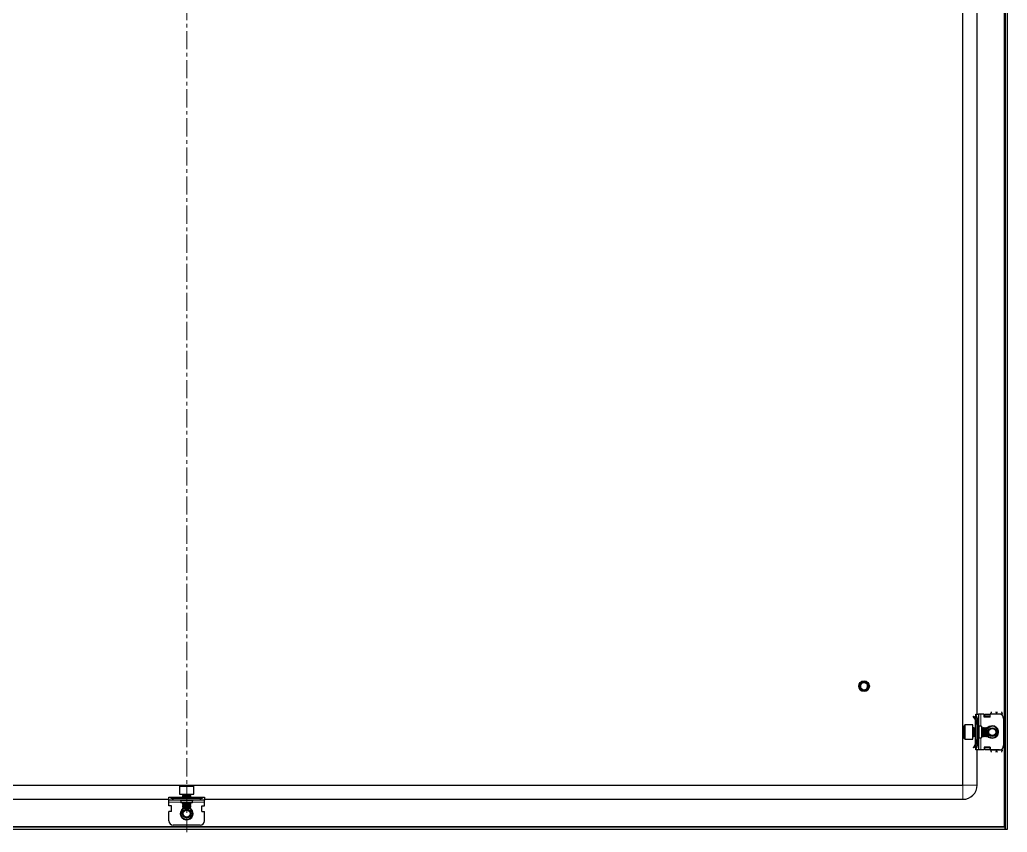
# Model space of a CAD drawing. Header units: millimetres. Extents: x -672 to 2148, y -979 to 1408.
# Drawn here: x 1458 to 2148, y -863 to -295 of the extents above; entities that cross this region are included whole.
import ezdxf

# ---------------------------------------------------------------- set-up
doc = ezdxf.new("R2010")
doc.units = ezdxf.units.MM
doc.linetypes.add('CENTERX2', pattern=[20.32, 12.7, -2.54, 2.54, -2.54])
doc.layers.add('FORMAT', color=7, linetype='Continuous')

msp = doc.modelspace()

# ---------------------------------------------------------------- linework, layer by layer
at = {"color": 8, "linetype": 'Continuous', "lineweight": 18}
for p, q in [((2145.72, 1298.29), (2145.72, -858.51)), ((2125.82, -782.11), (2125.32, -782.11)), ((2125.82, -781.61), (2125.62, -781.41)), ((2127.82, -783.11), (2126.82, -783.11)), ((2129.32, -780.11), (2129.32, -788.61)), ((2135.57, -781.76), (2132.07, -781.76)), ((2136.32, -779.86), (2140.32, -779.86)), ((2144.32, -779.86), (2140.32, -779.86)), ((2118.42, -787.61), (2118.42, -789.92)), ((2118.42, -789.92), (2118.42, -797.61)), ((2124.07, -789.61), (2124.07, -795.61)), ((2128.32, -788.61), (2128.32, -796.61)), ((2129.32, -796.61), (2129.32, -805.11)), ((2125.82, -803.11), (2125.32, -803.11)), ((2125.82, -803.61), (2125.62, -803.82)), ((2126.82, -802.11), (2127.82, -802.11)), ((2132.07, -803.47), (2135.57, -803.47)), ((2140.32, -805.36), (2136.32, -805.36)), ((2144.32, -805.36), (2140.32, -805.36)), ((1577.52, -830.71), (1569.82, -830.71)), ((1579.82, -830.71), (1577.52, -830.71)), ((2116.82, -829.61), (2116.82, -839.61)), ((2116.82, -829.61), (2126.82, -829.61)), ((1565.32, -839.11), (1565.32, -840.11)), ((1578.82, -840.61), (1570.82, -840.61)), ((1577.82, -836.36), (1571.82, -836.36)), ((1584.32, -840.11), (1584.32, -839.11)), ((1570.82, -841.61), (1562.32, -841.61)), ((1587.32, -841.61), (1578.82, -841.61)), ((2145.72, -858.51), (1003.92, -858.51))]:
    msp.add_line(p, q, dxfattribs=at)
at = {"color": 7, "linetype": 'Continuous', "lineweight": 25}
for p, q in [((2146.32, 1300.39), (2146.32, -860.61)), ((2147.82, 1300.39), (2147.82, -860.61)), ((2116.82, -829.61), (2116.82, 1269.39)), ((2126.82, -780.11), (2126.82, -105.11)), ((2045.56, -758.65), (2045.72, -758.52)), ((2045.58, -758.68), (2045.7, -758.49)), ((2046.29, -758.04), (2046.55, -757.91)), ((2046.85, -757.78), (2047.13, -757.71)), ((2047.22, -757.67), (2047.18, -757.68)), ((2048.36, -757.66), (2048.32, -757.65)), ((2048.54, -757.7), (2048.5, -757.69)), ((2048.72, -757.75), (2048.68, -757.74)), ((2048.9, -757.81), (2048.86, -757.8)), ((2049.26, -757.98), (2049.21, -757.95)), ((2049.26, -757.98), (2049.4, -758.09)), ((2049.43, -758.08), (2049.39, -758.05)), ((2049.6, -758.2), (2049.56, -758.17)), ((2049.6, -758.2), (2049.81, -758.38)), ((2049.77, -758.33), (2049.73, -758.29)), ((2049.91, -758.46), (2049.88, -758.43)), ((2044.82, -760.61), (2044.82, -760.61)), ((2044.83, -760.42), (2044.89, -760.1)), ((2044.83, -760.42), (2044.83, -760.47)), ((2044.85, -760.21), (2044.84, -760.26)), ((2044.88, -760.01), (2044.88, -760.05)), ((2044.93, -759.81), (2044.92, -759.86)), ((2044.99, -759.63), (2044.97, -759.67)), ((2045.04, -759.49), (2045.14, -759.31)), ((2045.05, -759.5), (2045.16, -759.31)), ((2045.53, -761.48), (2045.37, -761.07)), ((2045.66, -762.69), (2045.54, -762.56)), ((2045.55, -762.57), (2045.57, -762.59)), ((2045.66, -762.69), (2045.69, -762.73)), ((2045.8, -762.83), (2045.84, -762.86)), ((2045.96, -762.96), (2046, -762.99)), ((2046.13, -763.09), (2046.17, -763.12)), ((2047.63, -763.61), (2048.37, -763.54)), ((2048.51, -763.53), (2048.56, -763.52)), ((2048.7, -763.48), (2048.75, -763.47)), ((2048.9, -763.41), (2048.94, -763.4)), ((2049.09, -763.33), (2049.13, -763.31)), ((2049.45, -763.14), (2049.24, -763.25)), ((2049.27, -763.17), (2049.31, -763.22)), ((2049.27, -763.24), (2049.31, -763.22)), ((2049.9, -762.78), (2049.93, -762.75)), ((2050.05, -758.6), (2050.02, -758.57)), ((2050.64, -759.57), (2050.63, -759.56)), ((2050.74, -761.32), (2050.66, -761.55)), ((2050.7, -759.75), (2050.68, -759.71)), ((2050.69, -761.5), (2050.7, -761.46)), ((2050.74, -759.93), (2050.73, -759.88)), ((2050.74, -761.32), (2050.75, -761.27)), ((2050.78, -760.11), (2050.77, -760.07)), ((2050.78, -761.12), (2050.79, -761.07)), ((2050.81, -760.3), (2050.8, -760.26)), ((2050.82, -760.5), (2050.8, -760.74)), ((2050.81, -760.91), (2050.81, -760.86)), ((2050.82, -760.5), (2050.82, -760.45)), ((2050.82, -760.71), (2050.82, -760.66)), ((2124.26, -781.47), (2123.91, -781.83)), ((2124.88, -782.8), (2123.91, -781.83)), ((2125.24, -782.45), (2124.26, -781.47)), ((2124.88, -782.8), (2125.24, -782.45)), ((2125.32, -782.11), (2125.32, -782.51)), ((2125.32, -783.86), (2125.82, -783.86)), ((2125.32, -783.86), (2125.32, -787.36)), ((2125.62, -781.41), (2125.82, -781.2)), ((2125.82, -780.11), (2127.82, -780.11)), ((2125.82, -780.88), (2125.82, -780.11)), ((2125.82, -804.35), (2125.82, -780.88)), ((2125.82, -783.86), (2125.82, -787.36)), ((2126.82, -783.11), (2126.82, -802.11)), ((2127.82, -780.11), (2127.82, -783.11)), ((2129.32, -780.11), (2127.82, -780.11)), ((2127.82, -783.11), (2127.82, -802.11)), ((2131.82, -780.11), (2129.32, -780.11)), ((2131.82, -782.11), (2131.82, -780.11)), ((2135.82, -782.11), (2131.82, -782.11)), ((2132.07, -780.49), (2132.57, -780.14)), ((2132.57, -780.49), (2132.07, -780.84)), ((2132.07, -780.84), (2132.07, -780.49)), ((2132.07, -781.76), (2132.07, -780.84)), ((2132.07, -782.11), (2132.07, -781.76)), ((2132.57, -780.14), (2132.57, -780.49)), ((2132.57, -780.14), (2135.07, -780.14)), ((2132.57, -780.49), (2135.07, -780.49)), ((2135.07, -780.49), (2135.07, -780.14)), ((2135.07, -780.14), (2135.57, -780.49)), ((2135.57, -780.84), (2135.07, -780.49)), ((2135.57, -780.49), (2135.57, -780.84)), ((2135.57, -780.84), (2135.57, -781.76)), ((2135.57, -781.76), (2135.57, -782.11)), ((2135.62, -780.23), (2135.62, -782.11)), ((2135.82, -780.23), (2135.62, -780.23)), ((2135.82, -782.11), (2135.82, -780.11)), ((2142.32, -780.11), (2135.82, -780.11)), ((2136.32, -780.11), (2136.32, -779.86)), ((2144.32, -780.88), (2144.32, -779.86)), ((2145.32, -783.11), (2145.32, -802.11)), ((2117.82, -790.24), (2117.82, -788.21)), ((2117.82, -797.01), (2117.82, -790.24)), ((2123.82, -787.61), (2118.42, -787.61)), ((2123.82, -789.92), (2123.82, -787.61)), ((2123.82, -797.61), (2123.82, -789.92)), ((2124.43, -789.61), (2124.07, -789.61)), ((2124.82, -790.17), (2124.43, -789.61)), ((2124.43, -795.14), (2124.43, -789.61)), ((2125.21, -789.61), (2124.82, -790.17)), ((2124.82, -794.67), (2124.82, -790.17)), ((2125.43, -789.61), (2125.21, -789.61)), ((2125.21, -795.14), (2125.21, -789.61)), ((2125.82, -787.36), (2125.32, -787.36)), ((2125.32, -787.36), (2125.32, -789.61)), ((2125.82, -790.17), (2125.43, -789.61)), ((2125.43, -795.14), (2125.43, -789.61)), ((2129.82, -788.61), (2128.32, -788.61)), ((2129.82, -788.61), (2129.82, -796.61)), ((2130.21, -789.61), (2129.82, -790.17)), ((2130.43, -789.61), (2130.21, -789.61)), ((2130.21, -795.14), (2130.21, -789.61)), ((2130.82, -790.17), (2130.43, -789.61)), ((2130.43, -795.14), (2130.43, -789.61)), ((2131.21, -789.61), (2130.82, -790.17)), ((2130.82, -794.67), (2130.82, -790.17)), ((2131.43, -789.61), (2131.21, -789.61)), ((2131.21, -795.14), (2131.21, -789.61)), ((2131.82, -790.17), (2131.43, -789.61)), ((2131.43, -795.14), (2131.43, -789.61)), ((2132.21, -789.61), (2131.82, -790.17)), ((2131.82, -794.67), (2131.82, -790.17)), ((2132.43, -789.61), (2132.21, -789.61)), ((2132.21, -795.14), (2132.21, -789.61)), ((2132.82, -790.17), (2132.43, -789.61)), ((2132.43, -795.14), (2132.43, -789.61)), ((2133.21, -789.61), (2132.82, -790.17)), ((2132.82, -794.67), (2132.82, -790.17)), ((2133.27, -789.61), (2133.21, -789.61)), ((2133.21, -795.14), (2133.21, -789.61)), ((2133.82, -790.17), (2133.27, -789.61)), ((2133.27, -791), (2133.27, -789.61)), ((2133.27, -795.61), (2133.27, -791)), ((2133.82, -791.29), (2133.82, -790.17)), ((2133.82, -795.06), (2133.82, -791.29)), ((2118.42, -797.61), (2123.82, -797.61)), ((2124.07, -795.61), (2124.43, -795.61)), ((2124.43, -795.61), (2124.82, -795.06)), ((2124.43, -795.61), (2124.43, -795.14)), ((2124.82, -795.06), (2124.82, -794.67)), ((2124.82, -795.06), (2125.21, -795.61)), ((2125.21, -795.61), (2125.21, -795.14)), ((2125.21, -795.61), (2125.43, -795.61)), ((2125.32, -795.61), (2125.32, -797.86)), ((2125.32, -797.86), (2125.82, -797.86)), ((2125.32, -797.86), (2125.32, -801.36)), ((2125.43, -795.61), (2125.82, -795.06)), ((2125.43, -795.61), (2125.43, -795.14)), ((2125.82, -797.86), (2125.82, -801.36)), ((2128.32, -796.61), (2129.82, -796.61)), ((2129.82, -795.06), (2130.21, -795.61)), ((2130.21, -795.61), (2130.21, -795.14)), ((2130.21, -795.61), (2130.43, -795.61)), ((2130.43, -795.61), (2130.82, -795.06)), ((2130.43, -795.61), (2130.43, -795.14)), ((2130.82, -795.06), (2130.82, -794.67)), ((2130.82, -795.06), (2131.21, -795.61)), ((2131.21, -795.61), (2131.21, -795.14)), ((2131.21, -795.61), (2131.43, -795.61)), ((2131.43, -795.61), (2131.82, -795.06)), ((2131.43, -795.61), (2131.43, -795.14)), ((2131.82, -795.06), (2131.82, -794.67)), ((2131.82, -795.06), (2132.21, -795.61)), ((2132.21, -795.61), (2132.21, -795.14)), ((2132.21, -795.61), (2132.43, -795.61)), ((2132.43, -795.61), (2132.82, -795.06)), ((2132.43, -795.61), (2132.43, -795.14)), ((2132.82, -795.06), (2132.82, -794.67)), ((2132.82, -795.06), (2133.21, -795.61)), ((2133.21, -795.61), (2133.21, -795.14)), ((2133.21, -795.61), (2133.27, -795.61)), ((2133.27, -795.61), (2133.82, -795.06)), ((2124.88, -802.42), (2123.91, -803.4)), ((2124.26, -803.75), (2123.91, -803.4)), ((2125.24, -802.78), (2124.26, -803.75)), ((2124.88, -802.42), (2125.24, -802.78)), ((2125.32, -801.36), (2125.82, -801.36)), ((2125.32, -803.11), (2125.32, -802.65)), ((2125.82, -804.03), (2125.62, -803.82)), ((2125.82, -805.11), (2125.82, -804.35)), ((2127.82, -805.11), (2125.82, -805.11)), ((2126.82, -829.61), (2126.82, -805.11)), ((2127.82, -802.11), (2127.82, -805.11)), ((2129.32, -805.11), (2127.82, -805.11)), ((2131.82, -805.11), (2129.32, -805.11)), ((2135.82, -803.11), (2131.82, -803.11)), ((2131.82, -803.11), (2131.82, -805.11)), ((2132.07, -803.47), (2132.07, -803.11)), ((2132.07, -804.38), (2132.07, -803.47)), ((2132.07, -804.38), (2132.57, -804.73)), ((2132.07, -804.73), (2132.07, -804.38)), ((2132.57, -805.09), (2132.07, -804.73)), ((2135.07, -804.73), (2132.57, -804.73)), ((2132.57, -804.73), (2132.57, -805.09)), ((2135.07, -805.09), (2132.57, -805.09)), ((2135.07, -804.73), (2135.57, -804.38)), ((2135.07, -805.09), (2135.07, -804.73)), ((2135.57, -804.73), (2135.07, -805.09)), ((2135.57, -803.11), (2135.57, -803.47)), ((2135.57, -803.47), (2135.57, -804.38)), ((2135.57, -804.38), (2135.57, -804.73)), ((2135.62, -803.11), (2135.62, -804.99)), ((2135.62, -804.99), (2135.82, -804.99)), ((2135.82, -803.11), (2135.82, -805.11)), ((2142.32, -805.11), (2135.82, -805.11)), ((2136.32, -805.36), (2136.32, -805.11)), ((2144.32, -805.36), (2144.32, -804.35)), ((1032.82, -829.61), (2116.82, -829.61)), ((1569.82, -830.71), (1569.82, -836.11)), ((1570.42, -830.11), (1577.19, -830.11)), ((1577.19, -830.11), (1579.22, -830.11)), ((1579.82, -836.11), (1579.82, -830.71)), ((1032.82, -839.61), (1562.32, -839.61)), ((1562.32, -840.11), (1562.32, -838.11)), ((1562.32, -838.11), (1563.09, -838.11)), ((1565.32, -840.11), (1562.32, -840.11)), ((1562.32, -841.61), (1562.32, -840.11)), ((1563.09, -838.11), (1586.56, -838.11)), ((1584.32, -839.11), (1565.32, -839.11)), ((1584.32, -840.11), (1565.32, -840.11)), ((1569.82, -836.11), (1577.52, -836.11)), ((1570.82, -840.61), (1570.82, -842.11)), ((1571.82, -836.36), (1571.82, -836.72)), ((1571.82, -836.72), (1572.38, -837.11)), ((1571.82, -836.72), (1572.3, -836.72)), ((1572.38, -837.11), (1571.82, -837.5)), ((1571.82, -837.5), (1571.82, -837.72)), ((1571.82, -837.5), (1572.3, -837.5)), ((1571.82, -837.72), (1572.38, -838.11)), ((1571.82, -837.72), (1572.3, -837.72)), ((1572.3, -836.72), (1577.82, -836.72)), ((1572.3, -837.5), (1577.82, -837.5)), ((1572.3, -837.72), (1577.82, -837.72)), ((1572.38, -837.11), (1572.76, -837.11)), ((1572.76, -837.11), (1577.27, -837.11)), ((1577.27, -837.11), (1577.82, -836.72)), ((1577.82, -837.5), (1577.27, -837.11)), ((1577.27, -838.11), (1577.82, -837.72)), ((1577.52, -836.11), (1579.82, -836.11)), ((1577.82, -836.72), (1577.82, -836.36)), ((1577.82, -837.72), (1577.82, -837.5)), ((1578.82, -842.11), (1578.82, -840.61)), ((1587.32, -840.11), (1584.32, -840.11)), ((1586.56, -838.11), (1587.32, -838.11)), ((1587.32, -838.11), (1587.32, -840.11)), ((1587.32, -839.61), (2116.82, -839.61)), ((1587.32, -841.61), (1587.32, -840.11)), ((1562.32, -844.11), (1562.32, -841.61)), ((1564.32, -844.11), (1562.32, -844.11)), ((1562.32, -854.61), (1562.32, -848.11)), ((1564.32, -848.11), (1562.32, -848.11)), ((1564.32, -848.11), (1564.32, -844.11)), ((1578.82, -842.11), (1570.82, -842.11)), ((1572.38, -842.11), (1571.82, -842.5)), ((1571.82, -842.5), (1571.82, -842.72)), ((1571.82, -842.5), (1572.3, -842.5)), ((1571.82, -842.72), (1572.38, -843.11)), ((1571.82, -842.72), (1572.3, -842.72)), ((1572.38, -843.11), (1571.82, -843.5)), ((1571.82, -843.5), (1571.82, -843.72)), ((1571.82, -843.5), (1572.3, -843.5)), ((1571.82, -843.72), (1572.38, -844.11)), ((1571.82, -843.72), (1572.3, -843.72)), ((1572.38, -844.11), (1571.82, -844.5)), ((1571.82, -844.5), (1571.82, -844.72)), ((1571.82, -844.5), (1572.3, -844.5)), ((1571.82, -844.72), (1572.38, -845.11)), ((1571.82, -844.72), (1572.3, -844.72)), ((1572.38, -845.11), (1571.82, -845.5)), ((1571.82, -845.5), (1571.82, -845.56)), ((1571.82, -845.5), (1572.3, -845.5)), ((1571.82, -845.56), (1572.38, -846.11)), ((1571.82, -845.56), (1576.44, -845.56)), ((1572.3, -842.5), (1577.82, -842.5)), ((1572.3, -842.72), (1577.82, -842.72)), ((1572.3, -843.5), (1577.82, -843.5)), ((1572.3, -843.72), (1577.82, -843.72)), ((1572.3, -844.5), (1577.82, -844.5)), ((1572.3, -844.72), (1577.82, -844.72)), ((1572.3, -845.5), (1577.82, -845.5)), ((1572.38, -843.11), (1572.76, -843.11)), ((1572.38, -844.11), (1572.76, -844.11)), ((1572.38, -845.11), (1572.76, -845.11)), ((1572.38, -846.11), (1576.14, -846.11)), ((1572.76, -843.11), (1577.27, -843.11)), ((1572.76, -844.11), (1577.27, -844.11)), ((1572.76, -845.11), (1577.27, -845.11)), ((1576.14, -846.11), (1577.27, -846.11)), ((1576.44, -845.56), (1577.82, -845.56)), ((1577.82, -842.5), (1577.27, -842.11)), ((1577.27, -843.11), (1577.82, -842.72)), ((1577.82, -843.5), (1577.27, -843.11)), ((1577.27, -844.11), (1577.82, -843.72)), ((1577.82, -844.5), (1577.27, -844.11)), ((1577.27, -845.11), (1577.82, -844.72)), ((1577.82, -845.5), (1577.27, -845.11)), ((1577.27, -846.11), (1577.82, -845.56)), ((1577.82, -842.72), (1577.82, -842.5)), ((1577.82, -843.72), (1577.82, -843.5)), ((1577.82, -844.72), (1577.82, -844.5)), ((1577.82, -845.56), (1577.82, -845.5)), ((1585.32, -844.11), (1587.32, -844.11)), ((1585.32, -848.11), (1585.32, -844.11)), ((1585.32, -848.11), (1587.32, -848.11)), ((1587.32, -844.11), (1587.32, -841.61)), ((1587.32, -854.61), (1587.32, -848.11)), ((2146.12, -859.11), (1003.52, -859.11)), ((2146.12, -860.61), (1003.52, -860.61)), ((1584.32, -857.61), (1565.32, -857.61)), ((2145.72, -858.51), (2145.97, -859.11)), ((2146.12, -859.11), (2146.12, -860.61)), ((2147.82, -860.61), (2146.32, -860.61))]:
    msp.add_line(p, q, dxfattribs=at)
for centre, radius in [((2047.82, -760.61), 3.75), ((2137.32, -792.61), 3), ((2137.32, -792.61), 2.76), ((2137.32, -792.61), 2.45), ((1574.82, -849.61), 3), ((1574.82, -849.61), 2.76), ((1574.82, -849.61), 2.45)]:
    msp.add_circle(centre, radius, dxfattribs=at)
for centre, radius, start, end in [((2047.82, -760.61), 2.5, 108.59442, 168.59442), ((2047.82, -760.61), 2.5, 48.59442, 108.59442), ((2047.82, -760.61), 3, 180, 220.74374), ((2047.82, -760.61), 2.5, 168.59442, 190.51652), ((2047.82, -760.61), 3, 239.92857, 266.21929), ((2047.82, -760.61), 2.5, 255.88813, 288.59442), ((2047.82, -760.61), 2.5, 288.59442, 348.59442), ((2047.82, -760.61), 2.5, 348.59442, 48.59442), ((2126.32, -782.11), 1, 135, 180), ((2123.82, -783.11), 3, 0, 48.18969), ((2142.32, -783.11), 3, 0, 90), ((2118.42, -788.21), 0.6, 90, 180), ((2124.07, -789.36), 0.25, 180, 270), ((2128.32, -788.11), 0.5, 180, 270), ((2137.32, -792.61), 4, 270, 151.04498), ((2118.42, -797.01), 0.6, 180, 270), ((2124.07, -795.86), 0.25, 90, 180), ((2128.32, -797.11), 0.5, 90, 180), ((2137.32, -792.61), 4, 208.95502, 270), ((2126.32, -803.11), 1, 180, 225), ((2123.82, -802.11), 3, 311.81031, 0), ((2142.32, -802.11), 3, 270, 0), ((1570.42, -830.71), 0.6, 90, 180), ((1579.22, -830.71), 0.6, 0, 90), ((2116.82, -829.61), 10, 270, 0), ((1565.32, -836.11), 3, 221.81031, 270), ((1570.32, -840.61), 0.5, 0, 90), ((1571.57, -836.36), 0.25, 0, 90), ((1578.07, -836.36), 0.25, 90, 180), ((1579.32, -840.61), 0.5, 90, 180), ((1584.32, -836.11), 3, 270, 318.18969), ((1574.82, -849.61), 4, 118.95502, 180), ((1574.82, -849.61), 4, 180, 61.04498), ((1565.32, -854.61), 3, 180, 270), ((1584.32, -854.61), 3, 270, 0)]:
    msp.add_arc(centre, radius, start, end, dxfattribs=at)
at = {"color": 8, "linetype": 'Continuous', "lineweight": 18}
for centre, start, end in [((2137.32, -792.61), 215.46217, 90), ((2137.32, -792.61), 90, 144.53783), ((1574.82, -849.61), 125.46217, 0), ((1574.82, -849.61), 0, 54.53783)]:
    msp.add_arc(centre, 4.5, start, end, dxfattribs=at)
at = {"color": 7, "linetype": 'Continuous', "lineweight": 25}
for points, knots in [([(2044.99, -759.63), (2045.2, -759.21), (2045.51, -758.56), (2046.1, -758.16), (2046.3, -758.03)], [0, 0, 0, 0, 0.657042, 1, 1, 1, 1]), ([(2045.27, -759.09), (2045.29, -759.04), (2045.4, -758.74), (2045.64, -758.53), (2045.85, -758.36)], [0, 0, 0, 0, 0.171865, 1, 1, 1, 1]), ([(2046.67, -758.25), (2046.6, -758.29), (2046.28, -758.47), (2045.78, -758.94), (2045.48, -759.53), (2045.39, -759.87), (2045.37, -759.92)], [0, 0, 0, 0, 0.104785, 0.513079, 0.918136, 1, 1, 1, 1]), ([(2045.68, -758.51), (2045.68, -758.52), (2045.67, -758.53), (2045.66, -758.54), (2045.65, -758.54)], [0, 0, 0, 0, 0.4842322, 1, 1, 1, 1]), ([(2045.82, -758.38), (2045.81, -758.39), (2045.8, -758.4), (2045.79, -758.41), (2045.78, -758.41)], [0, 0, 0, 0, 0.485158, 1, 1, 1, 1]), ([(2045.96, -758.26), (2045.95, -758.27), (2045.94, -758.27), (2045.93, -758.28), (2045.92, -758.29)], [0, 0, 0, 0, 0.484546, 1, 1, 1, 1]), ([(2046.12, -758.14), (2046.11, -758.15), (2046.1, -758.16), (2046.09, -758.17), (2046.08, -758.17)], [0, 0, 0, 0, 0.4826873, 1, 1, 1, 1]), ([(2046.12, -758.14), (2046.13, -758.14), (2046.18, -758.1), (2046.23, -758.08), (2046.28, -758.06)], [0, 0, 0, 0, 0.230751, 1, 1, 1, 1]), ([(2046.29, -758.04), (2046.28, -758.04), (2046.27, -758.05), (2046.25, -758.06), (2046.24, -758.06)], [0, 0, 0, 0, 0.480194, 1, 1, 1, 1]), ([(2046.29, -758.04), (2046.32, -758.05), (2046.38, -758.09), (2046.45, -758.16), (2046.48, -758.21), (2046.5, -758.23)], [0, 0, 0, 0, 0.362858, 0.693435, 1, 1, 1, 1]), ([(2046.65, -758.3), (2046.63, -758.29), (2046.59, -758.28), (2046.53, -758.25), (2046.45, -758.21), (2046.36, -758.13), (2046.32, -758.07), (2046.3, -758.03)], [0, 0, 0, 0, 0.084477, 0.253367, 0.470159, 0.686909, 1, 1, 1, 1]), ([(2046.47, -757.94), (2046.46, -757.94), (2046.44, -757.95), (2046.43, -757.96), (2046.42, -757.96)], [0, 0, 0, 0, 0.477867, 1, 1, 1, 1]), ([(2046.58, -758.24), (2046.58, -758.22), (2046.57, -758.17), (2046.53, -758.1), (2046.48, -758.02), (2046.44, -757.98), (2046.42, -757.96)], [0, 0, 0, 0, 0.154183, 0.462567, 0.728091, 1, 1, 1, 1]), ([(2046.47, -757.94), (2046.5, -757.96), (2046.55, -758), (2046.62, -758.07), (2046.66, -758.15), (2046.69, -758.21), (2046.7, -758.25), (2046.7, -758.26)], [0, 0, 0, 0, 0.260762, 0.494805, 0.723794, 0.94279, 1, 1, 1, 1]), ([(2046.65, -757.85), (2046.65, -757.85), (2046.63, -757.86), (2046.62, -757.87), (2046.61, -757.87)], [0, 0, 0, 0, 0.4764859, 1, 1, 1, 1]), ([(2046.74, -758.26), (2046.74, -758.25), (2046.75, -758.2), (2046.74, -758.11), (2046.71, -758.02), (2046.66, -757.94), (2046.63, -757.89), (2046.61, -757.87)], [0, 0, 0, 0, 0.114393, 0.350182, 0.585971, 0.790611, 1, 1, 1, 1]), ([(2046.65, -757.85), (2046.67, -757.84), (2046.73, -757.81), (2046.8, -757.8), (2046.85, -757.79)], [0, 0, 0, 0, 0.3010252, 1, 1, 1, 1]), ([(2046.65, -757.85), (2046.68, -757.87), (2046.73, -757.92), (2046.79, -758), (2046.83, -758.08), (2046.85, -758.16), (2046.86, -758.23), (2046.85, -758.26), (2046.85, -758.27)], [0, 0, 0, 0, 0.218347, 0.41099, 0.598711, 0.777744, 0.945667, 1, 1, 1, 1]), ([(2047.03, -758.24), (2047.01, -758.25), (2046.96, -758.26), (2046.89, -758.27), (2046.79, -758.27), (2046.72, -758.26), (2046.68, -758.25), (2046.67, -758.25)], [0, 0, 0, 0, 0.099011, 0.388276, 0.61301, 0.895384, 1, 1, 1, 1]), ([(2046.85, -757.78), (2046.84, -757.78), (2046.82, -757.78), (2046.81, -757.79), (2046.8, -757.79)], [0, 0, 0, 0, 0.476579, 1, 1, 1, 1]), ([(2046.88, -758.27), (2046.88, -758.27), (2046.89, -758.23), (2046.9, -758.16), (2046.9, -758.06), (2046.88, -757.96), (2046.85, -757.87), (2046.82, -757.82), (2046.8, -757.79)], [0, 0, 0, 0, 0.019058, 0.219488, 0.419831, 0.620151, 0.807785, 1, 1, 1, 1]), ([(2046.85, -757.78), (2046.87, -757.8), (2046.92, -757.85), (2046.96, -757.94), (2046.99, -758.02), (2047, -758.1), (2046.99, -758.17), (2046.98, -758.22), (2046.97, -758.23)], [0, 0, 0, 0, 0.213002, 0.396975, 0.575181, 0.744364, 0.902779, 1, 1, 1, 1]), ([(2047.04, -757.72), (2047.03, -757.72), (2047.02, -757.72), (2047, -757.73), (2046.99, -757.73)], [0, 0, 0, 0, 0.478977, 1, 1, 1, 1]), ([(2047, -758.23), (2047.01, -758.2), (2047.03, -758.15), (2047.05, -758.06), (2047.05, -757.98), (2047.05, -757.86), (2047.01, -757.78), (2046.99, -757.73)], [0, 0, 0, 0, 0.147065, 0.321231, 0.495346, 0.669443, 1, 1, 1, 1]), ([(2047.29, -758.01), (2047.28, -758.02), (2047.26, -758.07), (2047.2, -758.15), (2047.11, -758.21), (2047.05, -758.23), (2047.03, -758.24)], [0, 0, 0, 0, 0.153621, 0.528305, 0.811762, 1, 1, 1, 1]), ([(2047.04, -757.72), (2047.06, -757.75), (2047.09, -757.8), (2047.12, -757.89), (2047.14, -757.97), (2047.13, -758.05), (2047.12, -758.13), (2047.09, -758.19), (2047.07, -758.22), (2047.06, -758.23)], [0, 0, 0, 0, 0.195461, 0.359649, 0.517607, 0.666788, 0.806268, 0.936243, 1, 1, 1, 1]), ([(2047.11, -758.18), (2047.11, -758.18), (2047.15, -758.13), (2047.18, -758.05), (2047.2, -757.93), (2047.21, -757.84), (2047.2, -757.76), (2047.19, -757.71), (2047.18, -757.68)], [0, 0, 0, 0, 0.001313, 0.309582, 0.493731, 0.677835, 0.837663, 1, 1, 1, 1]), ([(2047.22, -757.67), (2047.24, -757.7), (2047.26, -757.75), (2047.28, -757.84), (2047.28, -757.92), (2047.26, -758), (2047.23, -758.09), (2047.18, -758.14), (2047.15, -758.18)], [0, 0, 0, 0, 0.162579, 0.32416, 0.478216, 0.623372, 0.759205, 1, 1, 1, 1]), ([(2047.15, -758.18), (2047.17, -758.16), (2047.22, -758.12), (2047.26, -758.06), (2047.29, -758.02), (2047.29, -758.01)], [0, 0, 0, 0, 0.41332, 0.833507, 1, 1, 1, 1]), ([(2047.18, -757.69), (2047.2, -757.68), (2047.32, -757.64), (2047.45, -757.63), (2047.56, -757.62)], [0, 0, 0, 0, 0.1698709, 1, 1, 1, 1]), ([(2047.22, -757.67), (2047.25, -757.67), (2047.58, -757.6), (2048.21, -757.59), (2048.87, -757.78), (2049.21, -757.95), (2049.27, -757.99)], [0, 0, 0, 0, 0.044285, 0.46488, 0.894202, 1, 1, 1, 1]), ([(2049.27, -758.29), (2049.21, -758.26), (2048.88, -758.08), (2048.21, -757.9), (2047.59, -757.94), (2047.29, -758.01), (2047.29, -758.01)], [0, 0, 0, 0, 0.102158, 0.551599, 0.99962, 1, 1, 1, 1]), ([(2047.66, -757.64), (2047.72, -757.63), (2047.89, -757.6), (2048.06, -757.62), (2048.17, -757.63)], [0, 0, 0, 0, 0.399625, 1, 1, 1, 1]), ([(2048.34, -757.67), (2048.39, -757.68), (2048.53, -757.68), (2048.66, -757.73), (2048.76, -757.76)], [0, 0, 0, 0, 0.317385, 1, 1, 1, 1]), ([(2049.19, -758.27), (2049.19, -758.26), (2049.19, -758.23), (2049.2, -758.17), (2049.22, -758.07), (2049.26, -758.02), (2049.27, -757.99)], [0, 0, 0, 0, 0.058255, 0.305509, 0.64716, 1, 1, 1, 1]), ([(2049.26, -757.98), (2049.26, -758.01), (2049.26, -758.08), (2049.23, -758.18), (2049.21, -758.23), (2049.2, -758.25)], [0, 0, 0, 0, 0.371432, 0.710618, 1, 1, 1, 1]), ([(2049.27, -758.29), (2049.29, -758.27), (2049.33, -758.22), (2049.37, -758.14), (2049.38, -758.08), (2049.39, -758.05)], [0, 0, 0, 0, 0.351509, 0.671861, 1, 1, 1, 1]), ([(2049.48, -758.74), (2049.47, -758.73), (2049.43, -758.69), (2049.38, -758.63), (2049.33, -758.55), (2049.3, -758.46), (2049.28, -758.38), (2049.27, -758.32), (2049.27, -758.29)], [0, 0, 0, 0, 0.066273, 0.267344, 0.423096, 0.618734, 0.814089, 1, 1, 1, 1]), ([(2049.43, -758.08), (2049.43, -758.12), (2049.42, -758.19), (2049.39, -758.28), (2049.35, -758.36), (2049.31, -758.41), (2049.29, -758.43), (2049.29, -758.43)], [0, 0, 0, 0, 0.275174, 0.522846, 0.765225, 0.99702, 1, 1, 1, 1]), ([(2049.31, -758.48), (2049.32, -758.47), (2049.36, -758.45), (2049.42, -758.4), (2049.49, -758.33), (2049.53, -758.25), (2049.55, -758.2), (2049.56, -758.17)], [0, 0, 0, 0, 0.084965, 0.329338, 0.573716, 0.784411, 1, 1, 1, 1]), ([(2049.6, -758.2), (2049.6, -758.23), (2049.59, -758.3), (2049.55, -758.39), (2049.5, -758.47), (2049.43, -758.53), (2049.39, -758.56), (2049.36, -758.58), (2049.35, -758.58)], [0, 0, 0, 0, 0.222831, 0.420099, 0.612409, 0.79585, 0.967895, 1, 1, 1, 1]), ([(2049.37, -758.6), (2049.37, -758.6), (2049.4, -758.6), (2049.47, -758.57), (2049.55, -758.52), (2049.63, -758.45), (2049.69, -758.38), (2049.71, -758.32), (2049.73, -758.29)], [0, 0, 0, 0, 0.002693, 0.20821, 0.413641, 0.619057, 0.807274, 1, 1, 1, 1]), ([(2049.77, -758.33), (2049.75, -758.36), (2049.74, -758.42), (2049.69, -758.51), (2049.63, -758.57), (2049.56, -758.62), (2049.51, -758.66), (2049.47, -758.66), (2049.46, -758.67)], [0, 0, 0, 0, 0.219212, 0.409339, 0.593597, 0.768568, 0.932394, 1, 1, 1, 1]), ([(2049.47, -758.69), (2049.5, -758.69), (2049.57, -758.67), (2049.66, -758.64), (2049.74, -758.58), (2049.82, -758.52), (2049.86, -758.46), (2049.88, -758.43)], [0, 0, 0, 0, 0.190996, 0.383798, 0.576553, 0.78528, 1, 1, 1, 1]), ([(2049.91, -758.46), (2049.9, -758.49), (2049.87, -758.55), (2049.81, -758.63), (2049.75, -758.68), (2049.68, -758.72), (2049.61, -758.75), (2049.56, -758.75), (2049.54, -758.75)], [0, 0, 0, 0, 0.211659, 0.390361, 0.562352, 0.724819, 0.876696, 1, 1, 1, 1]), ([(2045.31, -760.33), (2045.31, -760.34), (2045.29, -760.37), (2045.25, -760.42), (2045.2, -760.47), (2045.13, -760.52), (2045.05, -760.57), (2044.97, -760.59), (2044.89, -760.61), (2044.85, -760.61), (2044.82, -760.61)], [0, 0, 0, 0, 0.060221, 0.18113, 0.301988, 0.42281, 0.589437, 0.75603, 0.87711, 1, 1, 1, 1]), ([(2044.82, -760.62), (2044.82, -760.57), (2044.82, -760.49), (2044.84, -760.42), (2044.84, -760.39)], [0, 0, 0, 0, 0.6598587, 1, 1, 1, 1]), ([(2044.82, -760.62), (2044.86, -760.6), (2044.92, -760.57), (2045.01, -760.54), (2045.07, -760.54), (2045.1, -760.54)], [0, 0, 0, 0, 0.371226, 0.708872, 1, 1, 1, 1]), ([(2045.75, -762.39), (2045.73, -762.37), (2045.48, -762.15), (2045.14, -761.69), (2044.9, -761.08), (2044.84, -760.73), (2044.82, -760.61)], [0, 0, 0, 0, 0.050685, 0.485619, 0.826643, 1, 1, 1, 1]), ([(2044.83, -760.42), (2044.86, -760.4), (2044.93, -760.37), (2045.02, -760.35), (2045.11, -760.35), (2045.2, -760.37), (2045.24, -760.39), (2045.27, -760.4)], [0, 0, 0, 0, 0.235039, 0.445532, 0.651268, 0.847853, 1, 1, 1, 1]), ([(2045.18, -760.48), (2045.15, -760.47), (2045.09, -760.45), (2045, -760.44), (2044.91, -760.44), (2044.86, -760.46), (2044.83, -760.47)], [0, 0, 0, 0, 0.237597, 0.516729, 0.755527, 1, 1, 1, 1]), ([(2045.29, -760.37), (2045.26, -760.35), (2045.21, -760.31), (2045.12, -760.27), (2045.02, -760.25), (2044.93, -760.25), (2044.87, -760.25), (2044.84, -760.26)], [0, 0, 0, 0, 0.189173, 0.404697, 0.62022, 0.807935, 1, 1, 1, 1]), ([(2044.85, -760.21), (2044.88, -760.2), (2044.95, -760.18), (2045.05, -760.17), (2045.14, -760.18), (2045.22, -760.2), (2045.28, -760.23), (2045.31, -760.26), (2045.32, -760.27)], [0, 0, 0, 0, 0.214065, 0.402363, 0.585629, 0.760234, 0.923894, 1, 1, 1, 1]), ([(2044.88, -761.21), (2044.87, -761.17), (2044.86, -761.1), (2044.86, -761.03), (2044.86, -761.01)], [0, 0, 0, 0, 0.621931, 1, 1, 1, 1]), ([(2044.88, -760.01), (2044.89, -759.95), (2044.91, -759.87), (2044.94, -759.8), (2044.95, -759.78)], [0, 0, 0, 0, 0.657988, 1, 1, 1, 1]), ([(2044.88, -760.01), (2044.92, -760), (2044.99, -759.99), (2045.08, -759.99), (2045.17, -760.01), (2045.24, -760.05), (2045.3, -760.09), (2045.33, -760.13), (2045.35, -760.14)], [0, 0, 0, 0, 0.208898, 0.388587, 0.562428, 0.727295, 0.881578, 1, 1, 1, 1]), ([(2045.34, -760.26), (2045.34, -760.25), (2045.31, -760.21), (2045.24, -760.16), (2045.16, -760.11), (2045.07, -760.07), (2044.97, -760.05), (2044.91, -760.05), (2044.88, -760.05)], [0, 0, 0, 0, 0.069872, 0.258455, 0.446951, 0.635422, 0.81547, 1, 1, 1, 1]), ([(2045.35, -760.12), (2045.34, -760.1), (2045.3, -760.05), (2045.24, -759.99), (2045.17, -759.94), (2045.09, -759.9), (2045.01, -759.87), (2044.95, -759.86), (2044.92, -759.86)], [0, 0, 0, 0, 0.137266, 0.30795, 0.478578, 0.649185, 0.822833, 1, 1, 1, 1]), ([(2044.93, -759.81), (2044.96, -759.81), (2045.02, -759.81), (2045.11, -759.83), (2045.19, -759.86), (2045.26, -759.9), (2045.31, -759.95), (2045.35, -760), (2045.37, -760.04), (2045.38, -760.06)], [0, 0, 0, 0, 0.165667, 0.330522, 0.488809, 0.638525, 0.778629, 0.909213, 1, 1, 1, 1]), ([(2045.35, -759.97), (2045.34, -759.96), (2045.32, -759.92), (2045.27, -759.85), (2045.2, -759.78), (2045.12, -759.73), (2045.05, -759.7), (2045, -759.68), (2044.97, -759.67)], [0, 0, 0, 0, 0.0761511, 0.2767043, 0.47712, 0.6774733, 0.8375735, 1, 1, 1, 1]), ([(2044.99, -759.63), (2045.02, -759.64), (2045.07, -759.64), (2045.15, -759.67), (2045.22, -759.72), (2045.28, -759.77), (2045.33, -759.83), (2045.36, -759.89), (2045.38, -759.94), (2045.38, -759.98), (2045.38, -759.99)], [0, 0, 0, 0, 0.154027, 0.307095, 0.452862, 0.590123, 0.718565, 0.838856, 0.95247, 1, 1, 1, 1]), ([(2045.06, -759.5), (2045.08, -759.44), (2045.11, -759.32), (2045.17, -759.2), (2045.21, -759.14)], [0, 0, 0, 0, 0.462482, 1, 1, 1, 1]), ([(2045.19, -759.23), (2045.22, -759.15), (2045.3, -758.94), (2045.46, -758.78), (2045.57, -758.68)], [0, 0, 0, 0, 0.333789, 1, 1, 1, 1]), ([(2045.31, -760.28), (2045.31, -760.39), (2045.29, -760.65), (2045.34, -760.91), (2045.37, -761.07)], [0, 0, 0, 0, 0.408521, 1, 1, 1, 1]), ([(2045.37, -760.12), (2045.37, -760.13), (2045.36, -760.17), (2045.34, -760.23), (2045.32, -760.27), (2045.31, -760.28)], [0, 0, 0, 0, 0.157682, 0.80304, 1, 1, 1, 1]), ([(2045.37, -759.92), (2045.38, -759.96), (2045.39, -760.02), (2045.38, -760.09), (2045.37, -760.12)], [0, 0, 0, 0, 0.544473, 1, 1, 1, 1]), ([(2045.56, -758.65), (2045.55, -758.65), (2045.54, -758.67), (2045.52, -758.69), (2045.51, -758.7)], [0, 0, 0, 0, 0.2967964, 1, 1, 1, 1]), ([(2046.82, -762.85), (2046.74, -762.81), (2046.42, -762.65), (2045.91, -762.23), (2045.66, -761.73), (2045.53, -761.48)], [0, 0, 0, 0, 0.130652, 0.560007, 1, 1, 1, 1]), ([(2045.55, -762.57), (2045.57, -762.55), (2045.6, -762.5), (2045.66, -762.44), (2045.72, -762.41), (2045.75, -762.4), (2045.75, -762.39)], [0, 0, 0, 0, 0.315056, 0.630194, 0.945514, 1, 1, 1, 1]), ([(2046.11, -762.44), (2046.08, -762.43), (2046.02, -762.42), (2045.94, -762.42), (2045.86, -762.43), (2045.78, -762.45), (2045.67, -762.5), (2045.61, -762.55), (2045.57, -762.59)], [0, 0, 0, 0, 0.149407, 0.278563, 0.407661, 0.536722, 0.727045, 1, 1, 1, 1]), ([(2045.66, -762.69), (2045.68, -762.67), (2045.71, -762.61), (2045.77, -762.55), (2045.83, -762.5), (2045.9, -762.46), (2045.98, -762.44), (2046.05, -762.43), (2046.1, -762.45), (2046.13, -762.45)], [0, 0, 0, 0, 0.159446, 0.318034, 0.469983, 0.61348, 0.747649, 0.872856, 1, 1, 1, 1]), ([(2046.18, -762.49), (2046.17, -762.49), (2046.14, -762.49), (2046.07, -762.5), (2045.99, -762.52), (2045.9, -762.55), (2045.83, -762.59), (2045.76, -762.65), (2045.72, -762.7), (2045.69, -762.73)], [0, 0, 0, 0, 0.018281, 0.175639, 0.332896, 0.490097, 0.647274, 0.821632, 1, 1, 1, 1]), ([(2045.75, -762.39), (2045.77, -762.39), (2045.81, -762.38), (2045.9, -762.37), (2046, -762.39), (2046.09, -762.42), (2046.17, -762.47), (2046.25, -762.56), (2046.32, -762.68), (2046.35, -762.76), (2046.36, -762.8)], [0, 0, 0, 0, 0.0736464, 0.1695635, 0.351373, 0.4388934, 0.519676, 0.6829056, 0.8511995, 1, 1, 1, 1]), ([(2045.8, -762.83), (2045.82, -762.8), (2045.84, -762.74), (2045.9, -762.66), (2045.96, -762.6), (2046.02, -762.55), (2046.1, -762.52), (2046.16, -762.5), (2046.19, -762.51), (2046.19, -762.51)], [0, 0, 0, 0, 0.198035, 0.367663, 0.531495, 0.686664, 0.831818, 0.981917, 1, 1, 1, 1]), ([(2046.25, -762.57), (2046.24, -762.57), (2046.2, -762.58), (2046.13, -762.6), (2046.04, -762.65), (2045.96, -762.71), (2045.89, -762.78), (2045.86, -762.84), (2045.84, -762.86)], [0, 0, 0, 0, 0.0505, 0.241124, 0.431653, 0.622154, 0.808692, 1, 1, 1, 1]), ([(2045.96, -762.96), (2045.97, -762.93), (2045.98, -762.86), (2046.03, -762.78), (2046.08, -762.7), (2046.15, -762.65), (2046.21, -762.61), (2046.25, -762.6), (2046.27, -762.59)], [0, 0, 0, 0, 0.209239, 0.392702, 0.571062, 0.740844, 0.899958, 1, 1, 1, 1]), ([(2046.32, -762.68), (2046.29, -762.69), (2046.23, -762.71), (2046.16, -762.77), (2046.09, -762.84), (2046.03, -762.91), (2046.01, -762.97), (2046, -762.99)], [0, 0, 0, 0, 0.172104, 0.391099, 0.610089, 0.802801, 1, 1, 1, 1]), ([(2046.13, -763.09), (2046.13, -763.05), (2046.14, -762.98), (2046.17, -762.89), (2046.22, -762.81), (2046.27, -762.75), (2046.31, -762.72), (2046.33, -762.71)], [0, 0, 0, 0, 0.240212, 0.454711, 0.664287, 0.864517, 1, 1, 1, 1]), ([(2046.36, -762.82), (2046.34, -762.84), (2046.29, -762.88), (2046.24, -762.95), (2046.19, -763.03), (2046.18, -763.09), (2046.17, -763.12)], [0, 0, 0, 0, 0.228254, 0.510351, 0.752319, 1, 1, 1, 1]), ([(2046.3, -763.2), (2046.3, -763.16), (2046.3, -763.09), (2046.33, -763), (2046.36, -762.94), (2046.38, -762.91), (2046.38, -762.91)], [0, 0, 0, 0, 0.357139, 0.680979, 0.998183, 1, 1, 1, 1]), ([(2046.36, -762.8), (2046.36, -762.82), (2046.37, -762.86), (2046.38, -762.94), (2046.38, -763.03), (2046.36, -763.12), (2046.33, -763.18), (2046.32, -763.21)], [0, 0, 0, 0, 0.113604, 0.31095, 0.508229, 0.75166, 1, 1, 1, 1]), ([(2047.21, -763.04), (2046.93, -762.98), (2046.63, -762.93), (2046.37, -762.8), (2046.36, -762.8)], [0, 0, 0, 0, 0.965671, 1, 1, 1, 1]), ([(2047.21, -763.04), (2047.12, -763), (2046.98, -762.94), (2046.86, -762.87), (2046.82, -762.85)], [0, 0, 0, 0, 0.681733, 1, 1, 1, 1]), ([(2048.37, -763.54), (2048.36, -763.52), (2048.34, -763.47), (2048.33, -763.4), (2048.33, -763.31), (2048.34, -763.24), (2048.38, -763.16), (2048.44, -763.08), (2048.54, -763.01), (2048.6, -762.99), (2048.62, -762.98)], [0, 0, 0, 0, 0.098631, 0.238541, 0.378532, 0.49895, 0.601027, 0.777401, 0.9101, 1, 1, 1, 1]), ([(2048.52, -763.03), (2048.52, -763.04), (2048.49, -763.06), (2048.45, -763.12), (2048.41, -763.2), (2048.38, -763.29), (2048.36, -763.38), (2048.36, -763.47), (2048.37, -763.52), (2048.37, -763.54)], [0, 0, 0, 0, 0.036757, 0.196192, 0.355485, 0.51469, 0.719746, 0.882005, 1, 1, 1, 1]), ([(2048.51, -763.53), (2048.5, -763.51), (2048.47, -763.45), (2048.45, -763.37), (2048.44, -763.29), (2048.45, -763.21), (2048.47, -763.11), (2048.51, -763.05), (2048.54, -763.02)], [0, 0, 0, 0, 0.16279, 0.324686, 0.479688, 0.626058, 0.76302, 1, 1, 1, 1]), ([(2048.6, -763), (2048.59, -763.02), (2048.56, -763.07), (2048.53, -763.16), (2048.52, -763.26), (2048.52, -763.38), (2048.54, -763.47), (2048.56, -763.52)], [0, 0, 0, 0, 0.13286, 0.29106, 0.491007, 0.69089, 1, 1, 1, 1]), ([(2048.7, -763.48), (2048.68, -763.45), (2048.64, -763.4), (2048.6, -763.31), (2048.58, -763.23), (2048.58, -763.15), (2048.59, -763.07), (2048.61, -763.01), (2048.62, -762.99), (2048.63, -762.98)], [0, 0, 0, 0, 0.198483, 0.367712, 0.531083, 0.685778, 0.830503, 0.965152, 1, 1, 1, 1]), ([(2048.62, -762.98), (2048.63, -762.98), (2048.68, -762.96), (2048.76, -762.95), (2048.86, -762.95), (2048.95, -762.96), (2049.04, -762.99), (2049.11, -763.02), (2049.19, -763.07), (2049.25, -763.12), (2049.28, -763.15), (2049.29, -763.16)], [0, 0, 0, 0, 0.04296, 0.1733, 0.274263, 0.401081, 0.527716, 0.654259, 0.780759, 0.936852, 1, 1, 1, 1]), ([(2048.71, -762.96), (2048.71, -762.97), (2048.69, -763.01), (2048.68, -763.08), (2048.67, -763.18), (2048.68, -763.28), (2048.7, -763.38), (2048.73, -763.44), (2048.75, -763.47)], [0, 0, 0, 0, 0.043388, 0.23288, 0.422274, 0.611632, 0.803279, 1, 1, 1, 1]), ([(2048.9, -763.41), (2048.87, -763.39), (2048.82, -763.34), (2048.77, -763.26), (2048.74, -763.18), (2048.72, -763.09), (2048.72, -763.02), (2048.73, -762.98), (2048.74, -762.96)], [0, 0, 0, 0, 0.208724, 0.39105, 0.568219, 0.73683, 0.894853, 1, 1, 1, 1]), ([(2048.83, -762.95), (2048.83, -762.98), (2048.82, -763.05), (2048.83, -763.14), (2048.85, -763.24), (2048.89, -763.32), (2048.92, -763.37), (2048.94, -763.4)], [0, 0, 0, 0, 0.181695, 0.396783, 0.61186, 0.803681, 1, 1, 1, 1]), ([(2049.09, -763.33), (2049.06, -763.31), (2049, -763.27), (2048.94, -763.19), (2048.9, -763.11), (2048.87, -763.03), (2048.87, -762.98), (2048.87, -762.96)], [0, 0, 0, 0, 0.234253, 0.442787, 0.646465, 0.841043, 1, 1, 1, 1]), ([(2048.98, -762.97), (2048.98, -762.98), (2048.98, -763.01), (2048.99, -763.08), (2049.03, -763.17), (2049.07, -763.25), (2049.11, -763.29), (2049.13, -763.31)], [0, 0, 0, 0, 0.0027902, 0.269575, 0.5363706, 0.7654988, 1, 1, 1, 1]), ([(2049.27, -763.24), (2049.24, -763.22), (2049.18, -763.18), (2049.11, -763.11), (2049.07, -763.05), (2049.05, -763.01), (2049.05, -763)], [0, 0, 0, 0, 0.3195142, 0.6084926, 0.891527, 1, 1, 1, 1]), ([(2049.29, -763.16), (2049.36, -763.12), (2049.71, -762.88), (2050.2, -762.38), (2050.42, -761.83), (2050.52, -761.58)], [0, 0, 0, 0, 0.128781, 0.613629, 1, 1, 1, 1]), ([(2050.69, -761.5), (2050.55, -761.84), (2050.27, -762.5), (2049.7, -762.94), (2049.42, -763.15)], [0, 0, 0, 0, 0.513722, 1, 1, 1, 1]), ([(2049.92, -758.82), (2049.92, -758.82), (2049.89, -758.83), (2049.84, -758.85), (2049.75, -758.86), (2049.65, -758.84), (2049.55, -758.79), (2049.5, -758.75), (2049.48, -758.74)], [0, 0, 0, 0, 0.0458661, 0.2307436, 0.3874614, 0.6582461, 0.861978, 1, 1, 1, 1]), ([(2049.56, -758.77), (2049.57, -758.77), (2049.63, -758.77), (2049.73, -758.75), (2049.84, -758.71), (2049.93, -758.65), (2049.99, -758.6), (2050.02, -758.57)], [0, 0, 0, 0, 0.046579, 0.362688, 0.551736, 0.740753, 1, 1, 1, 1]), ([(2049.56, -758.8), (2049.59, -758.81), (2049.65, -758.83), (2049.75, -758.84), (2049.84, -758.84), (2049.9, -758.82), (2049.92, -758.82)], [0, 0, 0, 0, 0.251795, 0.502165, 0.752314, 1, 1, 1, 1]), ([(2050.05, -758.6), (2050.03, -758.63), (2050, -758.67), (2049.94, -758.73), (2049.87, -758.78), (2049.79, -758.81), (2049.72, -758.82), (2049.66, -758.82), (2049.62, -758.81), (2049.6, -758.81)], [0, 0, 0, 0, 0.169226, 0.337427, 0.497935, 0.649179, 0.790582, 0.922688, 1, 1, 1, 1]), ([(2050.2, -762.4), (2050.16, -762.47), (2050.03, -762.67), (2049.85, -762.83), (2049.73, -762.93)], [0, 0, 0, 0, 0.338449, 1, 1, 1, 1]), ([(2050.66, -760.65), (2050.66, -760.58), (2050.64, -760.19), (2050.46, -759.52), (2050.09, -759.04), (2049.92, -758.82)], [0, 0, 0, 0, 0.108003, 0.585763, 1, 1, 1, 1]), ([(2050.05, -758.6), (2050.17, -758.75), (2050.45, -759.1), (2050.74, -759.76), (2050.8, -760.27), (2050.82, -760.52)], [0, 0, 0, 0, 0.274163, 0.639603, 1, 1, 1, 1]), ([(2050.13, -758.73), (2050.17, -758.77), (2050.31, -758.9), (2050.41, -759.08), (2050.47, -759.2)], [0, 0, 0, 0, 0.288707, 1, 1, 1, 1]), ([(2050.52, -761.58), (2050.52, -761.58), (2050.49, -761.57), (2050.44, -761.54), (2050.38, -761.49), (2050.33, -761.44), (2050.29, -761.36), (2050.26, -761.26), (2050.26, -761.16), (2050.27, -761.11), (2050.27, -761.11)], [0, 0, 0, 0, 0.022761, 0.192243, 0.346896, 0.477535, 0.588677, 0.783334, 0.968624, 1, 1, 1, 1]), ([(2050.26, -761.18), (2050.26, -761.21), (2050.27, -761.27), (2050.31, -761.36), (2050.36, -761.43), (2050.42, -761.5), (2050.48, -761.55), (2050.51, -761.57), (2050.52, -761.58)], [0, 0, 0, 0, 0.182737, 0.363423, 0.543947, 0.724373, 0.904747, 1, 1, 1, 1]), ([(2050.27, -761.11), (2050.28, -761.08), (2050.3, -761), (2050.36, -760.9), (2050.42, -760.81), (2050.49, -760.75), (2050.56, -760.7), (2050.62, -760.67), (2050.65, -760.65), (2050.66, -760.65)], [0, 0, 0, 0, 0.1251657, 0.3367685, 0.4886747, 0.6403706, 0.7919615, 0.9435026, 1, 1, 1, 1]), ([(2050.69, -761.5), (2050.66, -761.5), (2050.6, -761.5), (2050.52, -761.48), (2050.44, -761.44), (2050.38, -761.39), (2050.33, -761.34), (2050.29, -761.28), (2050.27, -761.24), (2050.27, -761.22)], [0, 0, 0, 0, 0.1648015, 0.3286622, 0.485343, 0.633184, 0.7714895, 0.9006567, 1, 1, 1, 1]), ([(2050.28, -761.15), (2050.29, -761.17), (2050.31, -761.21), (2050.37, -761.28), (2050.44, -761.35), (2050.53, -761.4), (2050.61, -761.44), (2050.67, -761.45), (2050.7, -761.46)], [0, 0, 0, 0, 0.112687, 0.266978, 0.464332, 0.661607, 0.829157, 1, 1, 1, 1]), ([(2050.74, -761.32), (2050.7, -761.32), (2050.64, -761.33), (2050.54, -761.31), (2050.46, -761.29), (2050.39, -761.25), (2050.33, -761.2), (2050.3, -761.16), (2050.29, -761.14)], [0, 0, 0, 0, 0.207037, 0.38272, 0.55212, 0.712365, 0.86221, 1, 1, 1, 1]), ([(2050.78, -761.12), (2050.75, -761.13), (2050.68, -761.14), (2050.58, -761.14), (2050.5, -761.13), (2050.42, -761.1), (2050.35, -761.06), (2050.32, -761.03), (2050.3, -761.01)], [0, 0, 0, 0, 0.205811, 0.38496, 0.558827, 0.724121, 0.878934, 1, 1, 1, 1]), ([(2050.32, -761.06), (2050.34, -761.08), (2050.38, -761.13), (2050.46, -761.19), (2050.55, -761.23), (2050.65, -761.26), (2050.72, -761.27), (2050.75, -761.27)], [0, 0, 0, 0, 0.183111, 0.381533, 0.579913, 0.787111, 1, 1, 1, 1]), ([(2050.35, -760.93), (2050.37, -760.95), (2050.42, -760.99), (2050.51, -761.03), (2050.6, -761.06), (2050.7, -761.08), (2050.76, -761.07), (2050.79, -761.07)], [0, 0, 0, 0, 0.19243, 0.403622, 0.614801, 0.805152, 1, 1, 1, 1]), ([(2050.81, -760.91), (2050.77, -760.93), (2050.71, -760.95), (2050.61, -760.96), (2050.52, -760.96), (2050.44, -760.94), (2050.38, -760.92), (2050.36, -760.9), (2050.36, -760.9)], [0, 0, 0, 0, 0.227908, 0.430276, 0.627707, 0.816134, 0.99284, 1, 1, 1, 1]), ([(2050.43, -760.81), (2050.43, -760.82), (2050.47, -760.84), (2050.54, -760.86), (2050.63, -760.88), (2050.73, -760.88), (2050.78, -760.87), (2050.81, -760.86)], [0, 0, 0, 0, 0.0501556, 0.3045132, 0.5588802, 0.7769031, 1, 1, 1, 1]), ([(2050.45, -759.21), (2050.49, -759.27), (2050.61, -759.44), (2050.67, -759.64), (2050.7, -759.77)], [0, 0, 0, 0, 0.357545, 1, 1, 1, 1]), ([(2050.82, -760.71), (2050.79, -760.72), (2050.73, -760.75), (2050.63, -760.78), (2050.55, -760.78), (2050.49, -760.77), (2050.47, -760.77)], [0, 0, 0, 0, 0.2937792, 0.5589816, 0.8184942, 1, 1, 1, 1]), ([(2050.7, -761.44), (2050.69, -761.47), (2050.68, -761.58), (2050.62, -761.68), (2050.58, -761.76)], [0, 0, 0, 0, 0.218168, 1, 1, 1, 1]), ([(2050.6, -760.68), (2050.62, -760.68), (2050.66, -760.69), (2050.74, -760.68), (2050.79, -760.66), (2050.82, -760.66)], [0, 0, 0, 0, 0.236131, 0.613435, 1, 1, 1, 1]), ([(2050.71, -759.87), (2050.73, -759.91), (2050.79, -760.06), (2050.8, -760.22), (2050.81, -760.34)], [0, 0, 0, 0, 0.28291, 1, 1, 1, 1]), ([(2136.32, -779.86), (2136.42, -779.62), (2136.61, -779.13), (2136.8, -778.74), (2136.89, -778.54)], [0, 0, 0, 0, 0.502065, 1, 1, 1, 1]), ([(2139.75, -778.55), (2139.83, -778.71), (2140.01, -779.05), (2140.2, -779.54), (2140.31, -779.82), (2140.32, -779.86)], [0, 0, 0, 0, 0.415483, 0.917152, 1, 1, 1, 1]), ([(2140.32, -779.86), (2140.42, -779.62), (2140.61, -779.13), (2140.8, -778.74), (2140.89, -778.54)], [0, 0, 0, 0, 0.5020654, 1, 1, 1, 1]), ([(2143.75, -778.55), (2143.83, -778.71), (2144.01, -779.05), (2144.2, -779.54), (2144.31, -779.82), (2144.32, -779.86)], [0, 0, 0, 0, 0.415483, 0.917152, 1, 1, 1, 1]), ([(2125.32, -783.86), (2125.3, -783.67), (2125.27, -783.38), (2125.09, -783.03), (2124.95, -782.88), (2124.88, -782.8)], [0, 0, 0, 0, 0.4850424, 0.7384039, 1, 1, 1, 1]), ([(2125.82, -783.86), (2125.8, -783.62), (2125.75, -783.14), (2125.46, -782.68), (2125.26, -782.48), (2125.24, -782.45)], [0, 0, 0, 0, 0.461863, 0.923726, 1, 1, 1, 1]), ([(2124.88, -802.42), (2125, -802.27), (2125.19, -802.05), (2125.3, -801.67), (2125.32, -801.46), (2125.32, -801.36)], [0, 0, 0, 0, 0.485042, 0.738404, 1, 1, 1, 1]), ([(2125.24, -802.78), (2125.39, -802.59), (2125.7, -802.21), (2125.82, -801.68), (2125.82, -801.4), (2125.82, -801.36)], [0, 0, 0, 0, 0.4618628, 0.9237257, 1, 1, 1, 1]), ([(2136.9, -806.67), (2136.82, -806.52), (2136.64, -806.17), (2136.45, -805.68), (2136.34, -805.4), (2136.32, -805.36)], [0, 0, 0, 0, 0.415483, 0.917152, 1, 1, 1, 1]), ([(2140.32, -805.36), (2140.23, -805.61), (2140.04, -806.09), (2139.85, -806.49), (2139.75, -806.68)], [0, 0, 0, 0, 0.5020654, 1, 1, 1, 1]), ([(2140.9, -806.67), (2140.82, -806.52), (2140.64, -806.17), (2140.45, -805.68), (2140.34, -805.4), (2140.32, -805.36)], [0, 0, 0, 0, 0.415483, 0.917152, 1, 1, 1, 1]), ([(2144.32, -805.36), (2144.23, -805.61), (2144.04, -806.09), (2143.85, -806.49), (2143.75, -806.68)], [0, 0, 0, 0, 0.502065, 1, 1, 1, 1]), ([(2146.12, -859.5), (2146.13, -859.52), (2146.28, -859.89), (2146.3, -860.26), (2146.32, -860.61)], [0, 0, 0, 0, 0.054097, 1, 1, 1, 1])]:
    msp.add_open_spline(points, degree=3, knots=knots, dxfattribs=at)
msp.add_open_spline([(2146.12, -859.11), (2146.09, -859.1), (2146.02, -859.09), (2145.92, -858.95), (2145.82, -858.75), (2145.76, -858.59), (2145.72, -858.51)], degree=3, dxfattribs=at)
at = {"layer": 'FORMAT', "linetype": 'CENTERX2', "lineweight": 18}
msp.add_line((1574.82, 1302.39), (1574.82, -862.61), dxfattribs=at)

doc.saveas('drawing.dxf')
